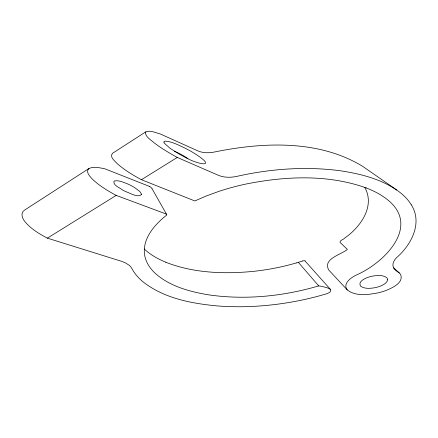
<?xml version="1.0" encoding="UTF-8"?>
<svg xmlns="http://www.w3.org/2000/svg" width="438" height="438" viewBox="0 0 438 438"><rect width="100%" height="100%" fill="white"/><g stroke="black" fill="none" stroke-linecap="round" stroke-linejoin="round"><path stroke-width="0.66" d="M163.971 142.158L163.998 141.786A1.325 0.761 0 0 1 165.077 141.135C172.26 141.529 178.781 145.285 185.203 148.214A136.557 78.84 0 0 1 192.474 152.183C220.462 169.276 196.996 164.688 183.33 156.295A137.379 79.316 0 0 1 178.649 153.743L170.114 148.329L164.584 143.434A7.67 4.429 0 0 1 163.932 142.164M396.697 189.966L362.593 166.298C318.64 139.574 263.287 142.082 214.609 151.975C209.074 153.174 203.068 153.125 197.795 150.869L159.733 133.716C155.271 132.802 149.697 129.604 145.411 132.243C145.312 137.138 151.209 139.886 154.286 142.952C161.534 148.411 169.336 153.086 177.291 157.445L218.513 175.364C224.294 177.729 230.821 177.675 236.849 176.366C270.843 168.729 306.189 166.172 340.791 170.831C362.067 174.11 384.027 179.695 401.17 193.361A82.618 47.698 0 0 1 411.277 204.781M149.27 186.336L104.879 168.811C99.733 167.858 93.94 166.166 88.952 168.52C85.169 171.696 89.96 176.569 92.303 179.043C99.295 185.778 107.699 190.815 116.201 195.392L164.409 213.355A7.917 4.572 0 0 1 165.942 213.963L166.205 214.127M88.952 168.52L24.55 210.103C20.028 212.808 22.3 218.847 25.152 221.924C31.136 229.014 39.245 233.887 47.37 238.146L121.6 261.322L125.438 262.893L129.095 265.204A19.644 11.344 0 0 1 131.121 267.317L131.833 268.461A82.678 47.737 0 0 0 142.925 281.754C163.735 298.19 190.875 303.392 216.646 305.872C246.37 308.237 276.4 305.697 305.494 299.296A203.237 117.335 0 0 0 326.255 293.871C328.024 293.301 331.829 291.894 330.504 289.474L305.04 260.993M145.898 131.756L112.495 153.322C109.248 156.722 114.734 160.943 116.902 163.336C124.255 169.917 132.785 175.025 141.43 179.717L194.833 200.954L206.172 196.01L218.513 191.494A180.456 104.184 0 0 1 245.417 184.157C285.056 176.158 327.629 174.11 366.256 187.929M47.37 238.146L116.201 195.392M141.43 179.717L177.291 157.445M302.696 260.966L296.219 262.975M330.367 289.337L327.148 287.75L321.886 286.397A27.605 15.938 0 0 0 318.716 285.91C283.09 296.4 245.176 300.167 208.329 294.807C189.944 291.713 170.836 286.627 156.317 274.308A73.316 42.327 0 0 1 147.573 263.588L146.462 261.289A76.228 44.008 0 0 1 144.359 248.981C145.153 237.527 152.583 227.804 160.669 220.21A134.537 77.674 0 0 1 166.533 215.2A1.188 0.69 0 0 0 166.703 214.582L152.139 188.849M165.772 262.242C193.322 273.093 223.752 274.188 252.923 271.418A156.996 90.639 0 0 0 296.197 262.953M174.494 151.258L178.304 153.004A83.833 48.399 0 0 1 185.789 157.154L188.006 158.611M364.734 187.355C375.492 206.369 360.277 227.382 344.69 238.048C343.759 239.646 339.921 239.997 340.003 242.263A1.818 1.051 0 0 0 340.206 242.537L347.361 249.408C340.841 254.911 322.478 258.781 328.774 270.032L347.268 289.918C355.859 296.679 368.101 294.708 378.093 292.863A45.705 26.39 0 0 0 387.05 290.082C392.957 287.498 403.765 282.614 400.644 274.527A12.669 7.315 0 0 0 399.357 273.016L393.965 268.193C391.386 264.935 393.888 260.451 396.341 257.873C410.981 245.335 423.048 223.117 411.277 204.781M298.355 262.335L318.716 285.91M347.268 289.918C342.379 283.731 351.013 277.55 356.056 275.179C384.964 262.636 422.654 224.574 385.079 197.883A80.57 46.516 0 0 0 366.228 187.951M165.832 262.192A75.38 43.521 0 0 1 144.277 249.003M302.74 260.977A2.168 1.254 0 0 1 305.116 260.922M149.353 186.281A9.674 5.584 0 0 1 152.085 188.855M397.868 271.889A18.199 10.507 0 0 1 393.548 267.886M397.841 271.905A12.981 7.495 0 0 1 399.357 273.016M166.194 214.133A2.228 1.287 0 0 1 166.703 214.587M141.633 194.33C138.118 198.419 129.96 192.829 125.777 191.641A58.254 33.633 0 0 1 122.399 189.878C119.881 187.727 112.862 185.416 113.968 181.228A1.79 1.035 0 0 1 114.362 180.976C118.879 180.013 123.385 182.328 127.524 183.872A56.973 32.894 0 0 1 134.652 187.601L139.875 191.532L141.633 194.33M387.603 279.816C387.121 282.789 384.038 284.355 381.602 285.587A22.606 13.052 0 0 1 374.6 287.766C370.17 288.467 365.122 288.981 361.12 286.534A6.34 3.657 0 0 1 360.277 285.707C358.344 281.941 363.469 279.269 366.283 278.01A22.781 13.151 0 0 1 371.654 276.29C376.439 275.387 381.985 274.653 386.332 277.363A6.335 3.657 0 0 1 387.252 278.376L387.603 279.816"/></g></svg>
